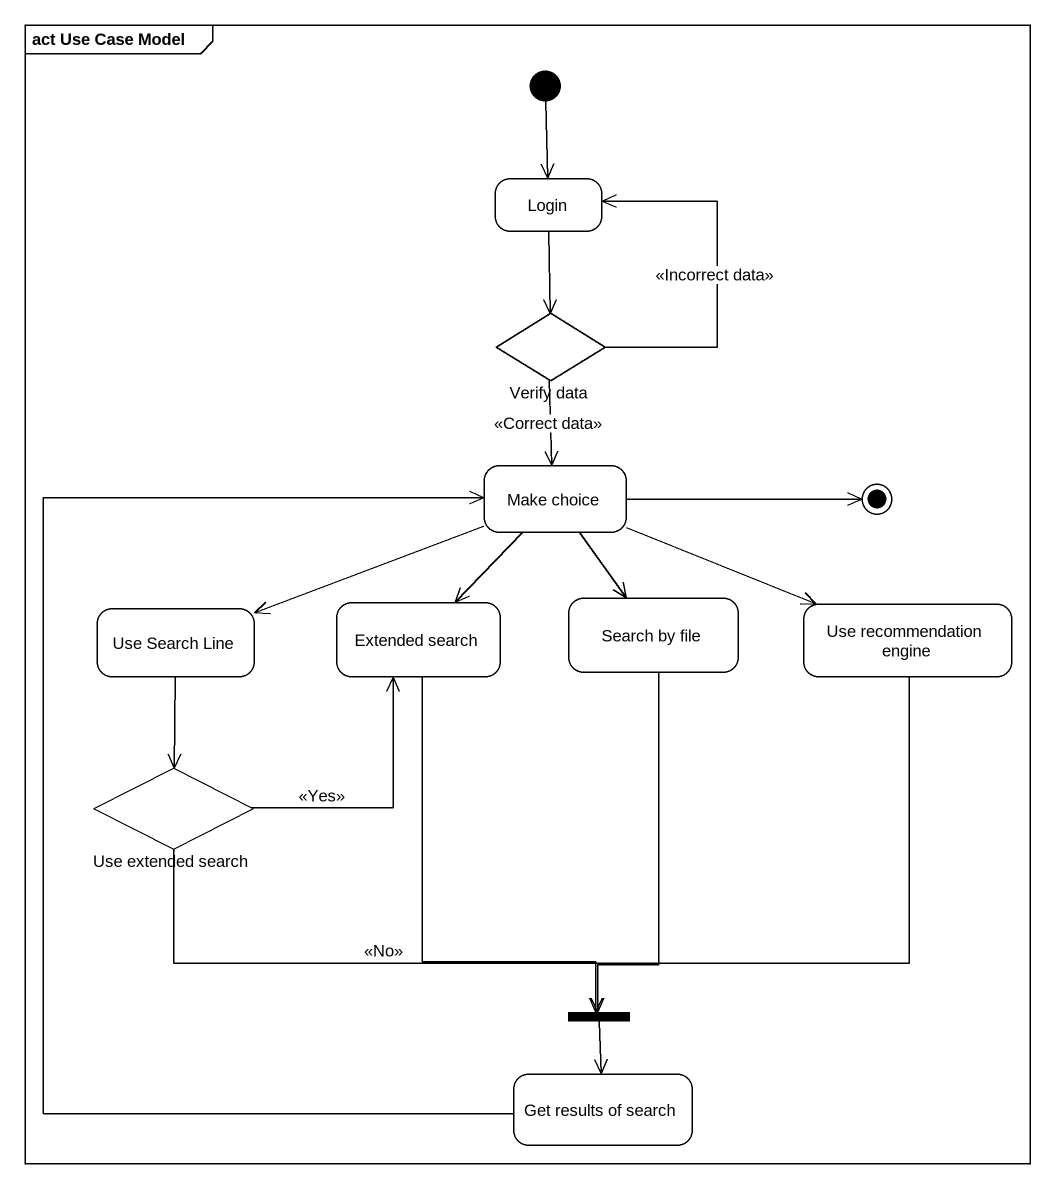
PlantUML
@startuml
mainframe act Use Case Model
hide empty description
state Login
state "Verify data" as Verify_data <<choice>>
state "Make choice" as Make_choice
state "Use Search Line" as Use_Search_Line
state "Extended search" as Extended_search
state "Search by file" as Search_by_file
state "Use recommendation engine" as Use_recommendation_engine
state "Use extended search" as Use_extended_search <<choice>>
state fork1 <<join>>
state "Get results of search" as Get_results_of_search
[*] --> Login
Login --> Verify_data
Verify_data -up-> Login : <<Incorrect data>>
Verify_data --> Make_choice : <<Correct data>>
Make_choice -left-> Use_Search_Line
Make_choice --> Extended_search
Make_choice --> Search_by_file
Make_choice -right-> Use_recommendation_engine
Use_Search_Line --> Use_extended_search
Extended_search --> fork1
Search_by_file --> fork1
Use_recommendation_engine --> fork1
Use_extended_search -up-> Extended_search : <<Yes>>
Use_extended_search -right-> fork1 : <<No>>
fork1 --> Get_results_of_search
Get_results_of_search -up-> Make_choice
Make_choice -right-> [*]
@enduml
